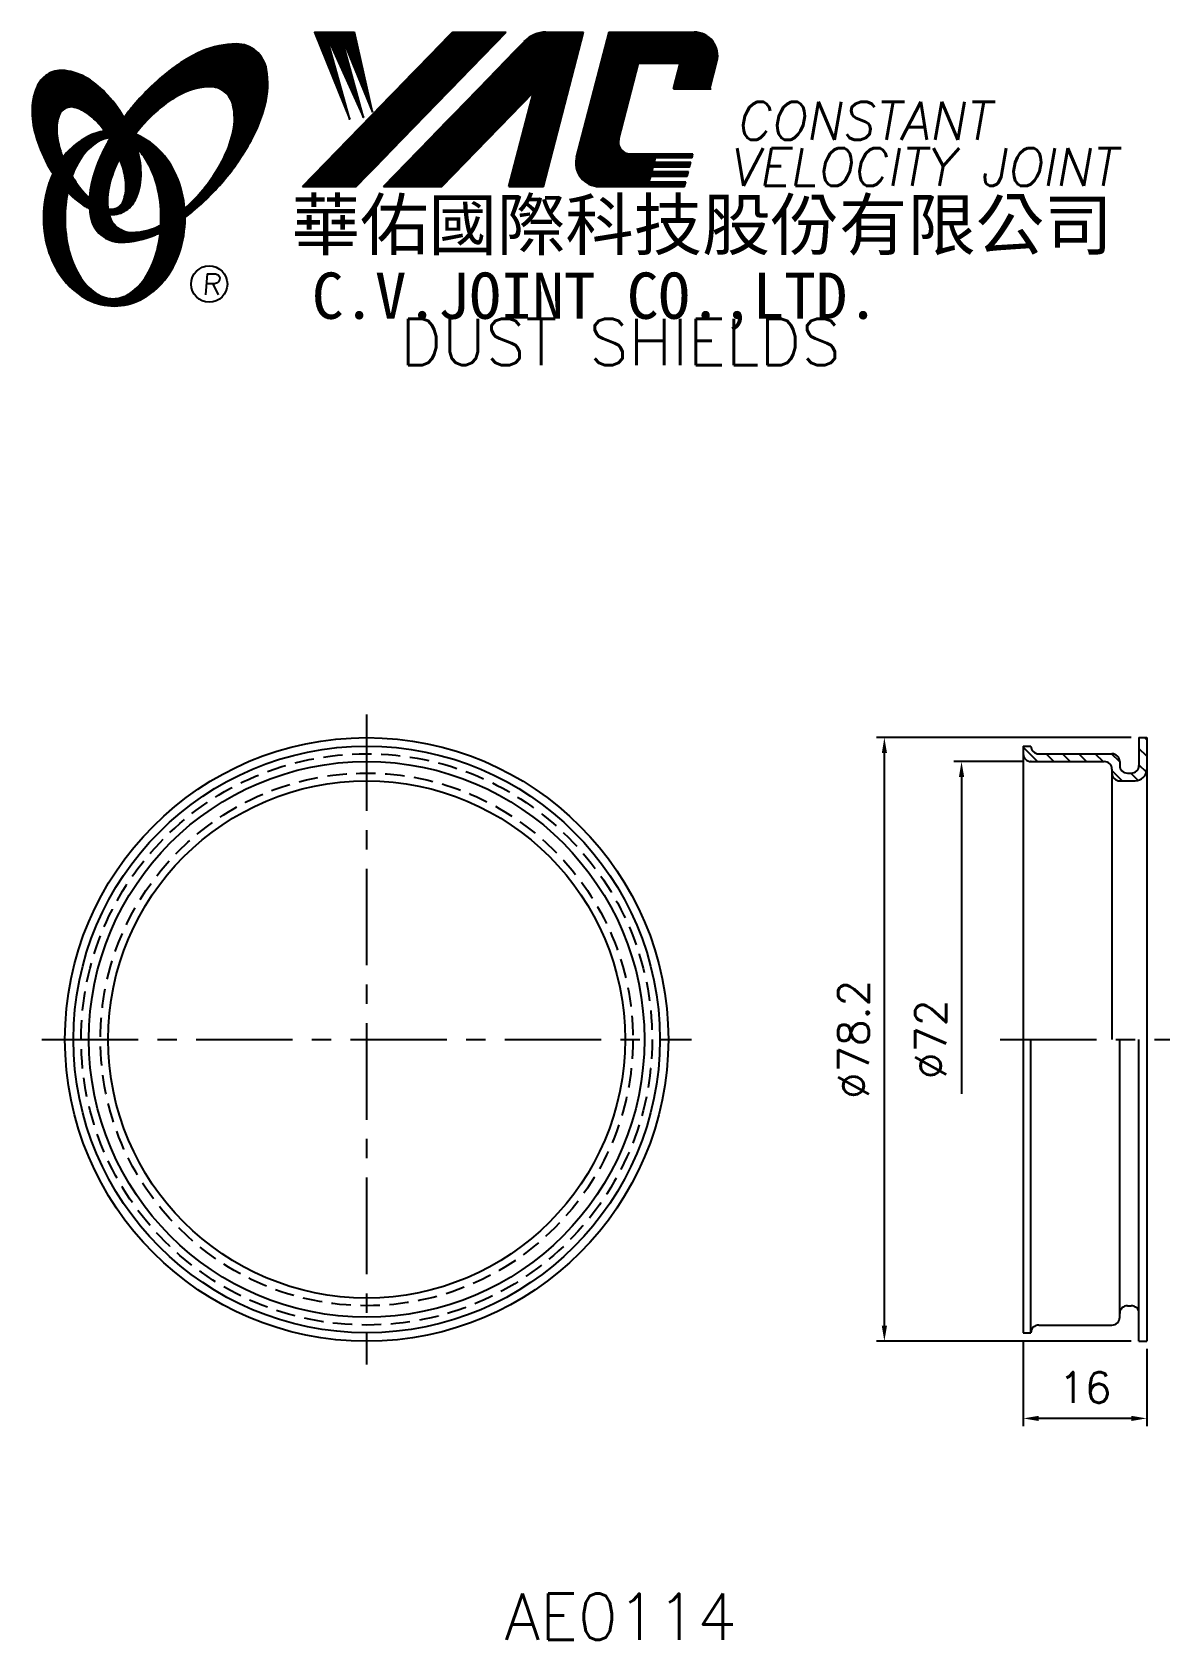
# Model space of a CAD drawing. Extents: x 101 to 248, y -5 to 203.
import ezdxf
from ezdxf.enums import TextEntityAlignment as Align

# ---------------------------------------------------------------- set-up
doc = ezdxf.new("R2010")
doc.units = 0
doc.header["$LTSCALE"] = 10
doc.header["$MEASUREMENT"] = 0
doc.linetypes.add('CENTER', pattern=[2, 1.25, -0.25, 0.25, -0.25])
doc.linetypes.add('HIDDEN', pattern=[0.375, 0.25, -0.125])
doc.layers.get('0').update_dxf_attribs({"linetype": 'CONTINUOUS'})
doc.layers.get('DEFPOINTS').update_dxf_attribs({"linetype": 'CONTINUOUS'})
doc.layers.add('4', color=4, linetype='CONTINUOUS')
doc.styles.add('CHINA', font='KAIU.TTF')
doc.styles.add('ITALICC', font='simplex.shx')
doc.dimstyles.new('STANDARD$0', dxfattribs={"dimtxt": 4, "dimasz": 2, "dimexe": 1, "dimexo": 1, "dimgap": 2, "dimtad": 1, "dimdec": 4, "dimzin": 10, "dimtxsty": 'ITALICC', "dimcen": 2, "dimclrd": 5, "dimclre": 5, "dimclrt": 18, "dimaunit": 1, "dimazin": 3, "dimtp": 0.1, "dimtfac": 0.7, "dimtdec": 4, "dimtmove": 0, "dimatfit": 3, "dimtolj": 1, "dimtzin": 10})
pattern_1 = [(45, (1.500986, -4.470935), (-0.00883883476, 0.00883883476), [])]
pattern_2 = [(45, (170.091532, -40.775345), (-0.00727476112, 0.00727476112), [])]

# ---------------------------------------------------------------- blocks, each defined once
blk = doc.blocks.new('*D14')
at = {"color": 5, "linetype": 'BYBLOCK'}
for p, q in [((228.99, 108.47), (219.99, 108.47)), ((220.99, 106.47), (220.99, 65.42))]:
    blk.add_line(p, q, dxfattribs=at)
blk.add_solid([(220.66, 106.47), (221.33, 106.47), (220.99, 108.47)], dxfattribs=at)
at = {"layer": 'DEFPOINTS', "color": 0, "linetype": 'BYBLOCK'}
for p in [(220.99, 108.47), (229.99, 108.47), (228.99, 36.47)]:
    blk.add_point(p, dxfattribs=at)
at = {"color": 18, "linetype": 'BYBLOCK', "insert": (216.99, 72.47), "char_height": 4, "attachment_point": 5, "rotation": 90, "style": 'ITALICC'}
blk.add_mtext('\\A1;∅72', dxfattribs=at)
blk = doc.blocks.new('*D15')
at = {"color": 5, "linetype": 'BYBLOCK'}
for p, q in [((242.99, 111.57), (209.99, 111.57)), ((210.99, 35.37), (210.99, 109.57)), ((242.99, 33.37), (209.99, 33.37))]:
    blk.add_line(p, q, dxfattribs=at)
for points in [[(210.66, 109.57), (211.33, 109.57), (210.99, 111.57)], [(210.66, 35.37), (211.33, 35.37), (210.99, 33.37)]]:
    blk.add_solid(points, dxfattribs=at)
at = {"layer": 'DEFPOINTS', "color": 0, "linetype": 'BYBLOCK'}
for p in [(210.99, 111.57), (243.99, 111.57), (243.99, 33.37)]:
    blk.add_point(p, dxfattribs=at)
at = {"color": 18, "linetype": 'BYBLOCK', "insert": (206.99, 72.47), "char_height": 4, "attachment_point": 5, "rotation": 90, "style": 'ITALICC'}
blk.add_mtext('\\A1;∅78.2', dxfattribs=at)
blk = doc.blocks.new('*D16')
at = {"color": 5, "linetype": 'BYBLOCK'}
for p, q in [((228.99, 33.47), (228.99, 22.37)), ((244.99, 32.37), (244.99, 22.37)), ((242.99, 23.37), (230.99, 23.37))]:
    blk.add_line(p, q, dxfattribs=at)
for points in [[(230.99, 23.7), (230.99, 23.03), (228.99, 23.37)], [(242.99, 23.7), (242.99, 23.03), (244.99, 23.37)]]:
    blk.add_solid(points, dxfattribs=at)
at = {"layer": 'DEFPOINTS', "color": 0, "linetype": 'BYBLOCK'}
for p in [(228.99, 34.47), (244.99, 33.37), (228.99, 23.37)]:
    blk.add_point(p, dxfattribs=at)
at = {"color": 18, "linetype": 'BYBLOCK', "insert": (236.99, 27.37), "char_height": 4, "attachment_point": 5, "style": 'ITALICC'}
blk.add_mtext('\\A1;16', dxfattribs=at)

msp = doc.modelspace()

# ---------------------------------------------------------------- hatches: boundary and pattern name
at = {"layer": '4', "linetype": 'CONTINUOUS'}
h = msp.add_hatch(dxfattribs=at)
h.set_pattern_fill('ANSI31', color=5, scale=0.1, style=0)
h.set_pattern_definition(pattern_1)
h.paths.add_polyline_path([(161.95969, 202.96005), (155.00238, 202.96005), (135.58578, 182.95629), (142.54309, 182.95629)])
h.paths.add_polyline_path([(165.50658, 195.19448), (162.32621, 182.95629), (166.80719, 182.95629), (172.00563, 202.96005), (167.1089, 202.96005, 0.202785967), (164.37483, 201.80363), (146.0807, 182.95629), (153.62761, 182.95629)])
h.paths.add_polyline_path([(179.13369, 198.96163), (184.52741, 198.96163), (183.65839, 195.61761), (188.37521, 195.61761), (189.29193, 199.14518, 0.490800957), (186.34173, 202.96005), (175.30741, 202.96005), (171.10036, 186.77116, 0.490800957), (174.05056, 182.95629), (185.08487, 182.95629), (185.23932, 183.5506), (180.5225, 183.5506), (180.71587, 184.29468), (185.43269, 184.29468), (185.59125, 184.90482), (180.87443, 184.90482), (181.03567, 185.52529), (185.75249, 185.52529), (185.90867, 186.12628), (181.19185, 186.12628), (181.34865, 186.72966), (186.06547, 186.72966), (186.18221, 187.17885), (178.04246, 187.17885, -0.490800957), (176.56736, 189.08629)])
h = msp.add_hatch(dxfattribs=at)
h.set_pattern_fill('ANSI31', color=1, scale=0.1, style=0)
h.set_pattern_definition(pattern_1)
h.paths.add_polyline_path([(142.31776, 202.96005), (137.14043, 202.96005), (141.71119, 191.65631), (138.64525, 202.61429), (143.47999, 191.89197), (140.53198, 202.61429), (144.6592, 192.59893)])
h = msp.add_hatch(dxfattribs=at)
h.set_pattern_fill('ANSI31', color=5, scale=0.082305, style=0)
h.set_pattern_definition([(45, (1.500986, -4.470935), (-0.00727476112, 0.00727476112), [])])
h.paths.add_polyline_path([(123.53646, 195.89757, -0.172879177), (125.47793, 195.239, -0.172879177), (126.56523, 193.50095, -0.104527385), (126.593, 190.17276, -0.065680101), (125.42347, 186.7708, -0.051823203), (122.98306, 182.92841, -0.044272532), (120.30808, 180.10208, -0.020203161), (120.36167, 178.96416, 0.006517006), (120.76622, 179.27624, 0.049863361), (125.31964, 183.6893, 0.049863361), (128.90928, 188.91647, 0.063682799), (130.73032, 193.54381, 0.103597411), (130.91962, 198.12778, 0.177892575), (129.57101, 200.49806, 0.177892575), (127.00862, 201.43139, 0.103597411), (122.52082, 200.47834, 0.063682799), (118.26308, 197.90927, 0.049863361), (113.70966, 193.49621, 0.016070017), (112.43896, 191.88989, -0.007061632), (112.68624, 191.45286, -0.031648676), (113.63883, 189.41629, -0.008069351), (114.07073, 189.9806, -0.051823203), (117.24911, 193.23905, -0.065680101), (120.29104, 195.15941, -0.104527385)])
h.paths.add_polyline_path([(110.46079, 182.73625, -0.065680101), (111.63032, 186.13821, -0.006063428), (111.87426, 186.61322, 0.027613469), (111.14742, 188.20129, 0.017011252), (110.614, 189.13627, 0.007829282), (110.12002, 188.26904, 0.063682799), (108.29898, 183.6417, 0.103597411), (108.10968, 179.05772, 0.177892575), (109.45828, 176.68745, 0.177892575), (112.02068, 175.75412, 0.103597411), (116.50847, 176.70716, 0.008811776), (117.13544, 176.99724, 0.013922709), (117.21277, 177.96705, -0.009086703), (116.76275, 177.74961, -0.104527385), (113.51733, 177.01144, -0.172879177), (111.57586, 177.67001, -0.172879177), (110.48856, 179.40806, -0.104527385)])
h = msp.add_hatch(dxfattribs=at)
h.set_pattern_fill('ANSI31', color=3, scale=0.082305, style=0)
h.set_pattern_definition(pattern_2)
h.paths.add_polyline_path([(107.73995, 196.94841, 0.106488277), (104.79807, 197.98698, 0.158297415), (102.70788, 197.59193, 0.158297415), (101.24854, 196.04424, 0.106488277), (100.53773, 193.00648, 0.071723199), (100.95578, 189.69352, 0.058080454), (102.50076, 185.87813, 0.058080454), (104.88181, 182.52034, 0.071723199), (107.44705, 180.38259, 0.020895977), (107.98723, 180.0806, -0.030777155), (107.97133, 181.45682, -0.042059526), (106.87497, 182.61958, -0.04691039), (105.25581, 185.10073, -0.04691039), (104.12753, 187.84022, -0.060581117), (103.72542, 190.10228, -0.10187153), (104.03705, 192.19049, -0.185892489), (104.81713, 193.08213, -0.185892489), (105.99378, 193.22025, -0.10187153), (107.89143, 192.29471, -0.060581117), (109.52826, 190.68244, -0.04691039), (111.14742, 188.20129, -0.04691039), (112.2757, 185.46181, -0.060581117), (112.6778, 183.19974, -0.10187153), (112.36618, 181.11154, -0.185892489), (111.58609, 180.21989, -0.185892489), (110.40945, 180.08177, -0.002013383), (110.36865, 180.0924, 0.021593804), (110.48856, 179.40806, 0.006477741), (110.50657, 179.33102, 0.14950097), (112.47913, 179.73906, 0.158297415), (113.93846, 181.28675, 0.106488277), (114.64927, 184.32452, 0.071723199), (114.23122, 187.63747, 0.058080454), (112.68624, 191.45286, 0.058080454), (110.30519, 194.81065, 0.071723199)])
h = msp.add_hatch(dxfattribs=at)
h.set_pattern_fill('ANSI31', color=1, scale=0.082305, style=0)
h.set_pattern_definition(pattern_2)
h.paths.add_polyline_path([(108.83358, 188.62496, -0.120168026), (110.52537, 189.27835, 0.016865385), (109.92561, 190.16109, 0.076648372), (107.76938, 189.44217, 0.104809576), (104.68493, 186.92907, 0.005838257), (104.51799, 186.71687, 0.028089978), (105.25581, 185.10073, 0.014237292), (105.69793, 184.31569, -0.045767751), (106.62311, 186.25253, -0.106890197)])
h.paths.add_polyline_path([(104.80221, 178.87034, -0.048711043), (105.13231, 182.25068, -0.007865741), (104.88181, 182.52034, -0.037695478), (103.24593, 184.6391, 0.03042545), (102.7206, 183.33513, 0.080710289), (101.99517, 178.87034, 0.080710289), (102.7206, 174.40555, 0.089265679), (104.68493, 170.81161, 0.104809576), (107.76938, 168.29851, 0.11926607), (111.17857, 167.47357, 0.11926607), (114.58777, 168.29851, 0.104809576), (117.67222, 170.81161, 0.089265679), (119.63655, 174.40555, 0.080710289), (120.36198, 178.87034, 0.080710289), (119.63655, 183.33513, 0.089265679), (117.67222, 186.92907, 0.104809576), (114.58777, 189.44217, 0.025513357), (113.89453, 189.75492, 0.004818181), (113.63883, 189.41629, -0.023722145), (114.18004, 187.81954, -0.065307489), (115.41522, 186.25253, -0.073950765), (116.72768, 183.0548, -0.060532391), (117.23613, 178.87034, -0.060532391), (116.72768, 174.68588, -0.073950765), (115.41522, 171.48815, -0.106890197), (113.20476, 169.11572, -0.153118262), (111.01917, 168.43034, -0.153118262), (108.83358, 169.11572, -0.106890197), (106.62311, 171.48815, -0.073950765), (105.31066, 174.68588, -0.060532391)])
h = msp.add_hatch(dxfattribs=at)
h.set_pattern_fill('ANSI31', color=5, scale=12, angle=90, style=0)
h.set_pattern_definition([(135, (10.792, -2.411), (-1.06066, -1.06066), [])])
h.paths.add_polyline_path([(240.49178, 106.96596, 0.414213562), (241.49178, 105.96596), (243.49178, 105.96596, 0.414213562), (244.99178, 107.46596), (244.99178, 111.56596), (243.99178, 111.56596), (243.99178, 107.96596, -0.414213562), (242.99178, 106.96596), (242.49178, 106.96596, -0.414213562), (241.49178, 107.96596), (241.49178, 108.46596, 0.414213562), (240.49178, 109.46596), (230.99178, 109.46596, -0.414213562), (229.99178, 110.46596), (228.99178, 110.46596), (228.99178, 109.46596, 0.414213562), (229.99178, 108.46596), (239.49178, 108.46596, -0.414213562), (240.49178, 107.46596)])

# ---------------------------------------------------------------- linework, layer by layer
at = {"layer": '4', "color": 5, "linetype": 'CONTINUOUS'}
for p, q in [((135.58578, 182.95629), (155.00238, 202.96005)), ((142.54309, 182.95629), (161.95969, 202.96005)), ((155.00238, 202.96005), (161.95969, 202.96005)), ((166.80719, 182.95629), (172.00563, 202.96005)), ((167.1089, 202.96005), (172.00563, 202.96005)), ((171.10036, 186.77116), (175.30741, 202.96005)), ((175.30741, 202.96005), (186.34173, 202.96005)), ((146.0807, 182.95629), (164.37483, 201.80363)), ((176.56736, 189.08629), (179.13369, 198.96163)), ((179.13369, 198.96163), (184.52741, 198.96163)), ((183.65839, 195.61761), (184.52741, 198.96163)), ((188.37521, 195.61761), (189.29193, 199.14518)), ((153.62761, 182.95629), (165.50658, 195.19448)), ((162.32621, 182.95629), (165.50658, 195.19448)), ((183.65839, 195.61761), (188.52564, 195.61761)), ((178.04246, 187.17885), (186.18221, 187.17885)), ((180.87443, 184.90482), (181.03567, 185.52529)), ((181.03567, 185.52529), (185.75249, 185.52529)), ((181.19185, 186.12628), (181.34865, 186.72966)), ((181.19185, 186.12628), (185.90867, 186.12628)), ((181.34865, 186.72966), (186.06547, 186.72966)), ((185.75249, 185.52529), (185.90867, 186.12628)), ((186.06547, 186.72966), (186.18221, 187.17885)), ((180.5225, 183.5506), (180.71587, 184.29468)), ((180.5225, 183.5506), (185.23932, 183.5506)), ((180.71587, 184.29468), (185.43269, 184.29468)), ((180.87443, 184.90482), (185.59125, 184.90482)), ((185.08487, 182.95629), (185.23932, 183.5506)), ((185.43269, 184.29468), (185.59125, 184.90482)), ((135.58578, 182.95629), (142.54309, 182.95629)), ((146.0807, 182.95629), (153.62761, 182.95629)), ((162.32621, 182.95629), (166.80719, 182.95629)), ((174.05056, 182.95629), (185.08487, 182.95629))]:
    msp.add_line(p, q, dxfattribs=at)
at = {"layer": '4', "color": 1, "linetype": 'CONTINUOUS'}
for p, q in [((137.14043, 202.96005), (141.71119, 191.65631)), ((137.14043, 202.96005), (142.31776, 202.96005)), ((141.71119, 191.65631), (138.64525, 202.61429)), ((138.64525, 202.61429), (143.47999, 191.89197)), ((140.53198, 202.61429), (144.6592, 192.59893)), ((143.47999, 191.89197), (140.53198, 202.61429)), ((144.6592, 192.59893), (142.31776, 202.96005))]:
    msp.add_line(p, q, dxfattribs=at)
at = {"layer": '4', "color": 5, "linetype": 'CENTER'}
for p, q in [((143.89177, 114.56596), (143.89177, 30.36596)), ((101.79177, 72.46596), (185.99177, 72.46596)), ((225.99178, 72.46596), (247.99178, 72.46596))]:
    msp.add_line(p, q, dxfattribs=at)
at = {"layer": '4', "color": 7, "linetype": 'CONTINUOUS'}
for p, q in [((228.99178, 110.46596), (228.99178, 34.46596)), ((228.99178, 110.46596), (229.99178, 110.46596)), ((229.99178, 110.46596), (229.99178, 110.46596)), ((243.99178, 111.56596), (243.99178, 107.96596)), ((243.99178, 111.56596), (244.99178, 111.56596)), ((244.99178, 111.56596), (244.99178, 33.36596)), ((229.99178, 108.46596), (239.49178, 108.46596)), ((230.99178, 109.46596), (240.49178, 109.46596)), ((241.49178, 108.46596), (241.49178, 107.96596)), ((240.49178, 107.46596), (240.49178, 72.46596)), ((242.49178, 106.96596), (242.99178, 106.96596)), ((241.49178, 105.96596), (243.49178, 105.96596)), ((229.99178, 34.46596), (229.99178, 72.46596)), ((241.49178, 36.46596), (241.49178, 72.46596)), ((243.99178, 33.36596), (243.99178, 72.46596)), ((242.49178, 37.96596), (242.99178, 37.96596)), ((230.99178, 35.46596), (240.49178, 35.46596)), ((228.99178, 34.46596), (229.99178, 34.46596)), ((229.99178, 34.46596), (229.99178, 34.46596)), ((243.99178, 33.36596), (244.99178, 33.36596))]:
    msp.add_line(p, q, dxfattribs=at)
at = {"layer": '4', "color": 5, "linetype": 'CONTINUOUS'}
for points in [[(120.36167, 178.96416, 0.006517006), (120.76622, 179.27624, 0.049863361), (125.31964, 183.6893, 0.049863361), (128.90928, 188.91647, 0.063682799), (130.73032, 193.54381, 0.103597411), (130.91962, 198.12778, 0.177892575), (129.57101, 200.49806, 0.177892575), (127.00862, 201.43139, 0.103597411), (122.52082, 200.47834, 0.063682799), (118.26308, 197.90927, 0.049863361), (113.70966, 193.49621, 0.016070017), (112.43896, 191.88989)], [(120.30808, 180.10208, 0.044272532), (122.98306, 182.92841, 0.051823203), (125.42347, 186.7708, 0.065680101), (126.593, 190.17276, 0.104527385), (126.56523, 193.50095, 0.172879177), (125.47793, 195.239, 0.172879177), (123.53646, 195.89757, 0.104527385), (120.29104, 195.15941, 0.065680101), (117.24911, 193.23905, 0.051823203), (114.07073, 189.9806, 0.008069351), (113.63883, 189.41629)], [(110.614, 189.13627, 0.007829282), (110.12002, 188.26904, 0.063682799), (108.29898, 183.6417, 0.103597411), (108.10968, 179.05772, 0.177892575), (109.45828, 176.68745, 0.177892575), (112.02068, 175.75412, 0.103597411), (116.50847, 176.70716, 0.008811776), (117.13544, 176.99724, 0.008811776)], [(111.87426, 186.61322, 0.006063428), (111.63032, 186.13821, 0.065680101), (110.46079, 182.73625, 0.104527385), (110.48856, 179.40806, 0.172879177), (111.57586, 177.67001, 0.172879177), (113.51733, 177.01144, 0.104527385), (116.76275, 177.74961, 0.009086703), (117.21277, 177.96705, 0.009086703)]]:
    msp.add_lwpolyline(points, format="xyb", dxfattribs=at)
at = {"layer": '4', "color": 3, "linetype": 'CONTINUOUS'}
for points in [[(110.50657, 179.33102, 0.14950097), (112.47913, 179.73906, 0.158297415), (113.93846, 181.28675, 0.106488277), (114.64927, 184.32452, 0.071723199), (114.23122, 187.63747, 0.058080454), (112.68624, 191.45286, 0.058080454), (110.30519, 194.81065, 0.071723199), (107.73995, 196.94841, 0.106488277), (104.79807, 197.98698, 0.158297415), (102.70788, 197.59193, 0.158297415), (101.24854, 196.04424, 0.106488277), (100.53773, 193.00648, 0.071723199), (100.95578, 189.69352, 0.058080454), (102.50076, 185.87813, 0.058080454), (104.88181, 182.52034, 0.071723199), (107.44705, 180.38259, 0.020895977), (107.98723, 180.0806, 0.020895977)], [(110.36865, 180.0924, 0.002013383), (110.40945, 180.08177, 0.185892489), (111.58609, 180.21989, 0.185892489), (112.36618, 181.11154, 0.10187153), (112.6778, 183.19974, 0.060581117), (112.2757, 185.46181, 0.04691039), (111.14742, 188.20129, 0.04691039), (109.52826, 190.68244, 0.060581117), (107.89143, 192.29471, 0.10187153), (105.99378, 193.22025, 0.185892489), (104.81713, 193.08213, 0.185892489), (104.03705, 192.19049, 0.10187153), (103.72542, 190.10228, 0.060581117), (104.12753, 187.84022, 0.04691039), (105.25581, 185.10073, 0.04691039), (106.87497, 182.61958, 0.042059526), (107.97133, 181.45682, 0.042059526)]]:
    msp.add_lwpolyline(points, format="xyb", dxfattribs=at)
at = {"layer": '4', "color": 1, "linetype": 'CONTINUOUS'}
for points in [[(103.24593, 184.6391, 0.03042545), (102.7206, 183.33513, 0.080710289), (101.99517, 178.87034, 0.080710289), (102.7206, 174.40555, 0.089265679), (104.68493, 170.81161, 0.104809576), (107.76938, 168.29851, 0.11926607), (111.17857, 167.47357, 0.11926607), (114.58777, 168.29851, 0.104809576), (117.67222, 170.81161, 0.089265679), (119.63655, 174.40555, 0.080710289), (120.36198, 178.87034, 0.080710289), (119.63655, 183.33513, 0.089265679), (117.67222, 186.92907, 0.104809576), (114.58777, 189.44217, 0.025513357), (113.89453, 189.75492, 0.025513357)], [(109.92561, 190.16109, 0.076648372), (107.76938, 189.44217, 0.104809576), (104.68493, 186.92907, 0.005838257), (104.51799, 186.71687, 0.005838257)], [(105.13231, 182.25068, 0.048711043), (104.80221, 178.87034, 0.060532391), (105.31066, 174.68588, 0.073950765), (106.62311, 171.48815, 0.106890197), (108.83358, 169.11572, 0.153118262), (111.01917, 168.43034, 0.153118262), (113.20476, 169.11572, 0.106890197), (115.41522, 171.48815, 0.073950765), (116.72768, 174.68588, 0.060532391), (117.23613, 178.87034, 0.060532391), (116.72768, 183.0548, 0.073950765), (115.41522, 186.25253, 0.065307489), (114.18004, 187.81954)], [(110.52537, 189.27835, 0.120168026), (108.83358, 188.62496, 0.106890197), (106.62311, 186.25253, 0.045767751), (105.69793, 184.31569, 0.045767751)]]:
    msp.add_lwpolyline(points, format="xyb", dxfattribs=at)
at = {"layer": '4', "color": 5, "linetype": 'CONTINUOUS'}
msp.add_circle((123.48282, 170.32462), 2.35282, dxfattribs=at)
at = {"layer": '4', "color": 7, "linetype": 'CONTINUOUS'}
for radius in [39.1, 38, 36, 33.5]:
    msp.add_circle((143.89177, 72.46596), radius, dxfattribs=at)
at = {"layer": '4', "color": 5, "linetype": 'HIDDEN'}
for radius in [37, 34.5]:
    msp.add_circle((143.89177, 72.46596), radius, dxfattribs=at)
at = {"layer": '4', "color": 5, "linetype": 'CONTINUOUS'}
for centre, radius, start, end in [((167.1089, 199.14981), 3.81024, 90, 135.8533387), ((186.34173, 199.91186), 3.04819, 345.4326059, 90), ((178.04246, 188.70295), 1.5241, 165.4326059, 270), ((174.05056, 186.00448), 3.04819, 165.4326059, 270)]:
    msp.add_arc(centre, radius, start, end, dxfattribs=at)
at = {"layer": '4', "color": 7, "linetype": 'CONTINUOUS'}
for centre, radius, start, end in [((230.99178, 110.46596), 1, 180, 270), ((229.99178, 109.46596), 1, 180, 270), ((239.49178, 107.46596), 1, 0, 90), ((240.49178, 108.46596), 1, 360, 90), ((241.49178, 106.96596), 1, 180, 270), ((242.49178, 107.96596), 1, 180, 270), ((242.99178, 107.96596), 1, 270, 360), ((243.49178, 107.46596), 1.5, 270, 360), ((242.49178, 36.96596), 1, 90, 180), ((242.99178, 36.96596), 1, 0, 90), ((230.99178, 34.46596), 1, 90, 180), ((240.49178, 36.46596), 1, 270, 0)]:
    msp.add_arc(centre, radius, start, end, dxfattribs=at)
msp.add_point((229.99178, 108.46596), dxfattribs=at)
msp.add_point((229.99178, 108.46596), dxfattribs=at)

# ---------------------------------------------------------------- texts
at = {"layer": '4', "color": 5, "linetype": 'CONTINUOUS', "style": 'ITALICC'}
for s, height, oblique, p in [('CONSTANT', 4.9, 10, (191.73459, 189.02676)), ('VELOCITY JOINT', 4.9, 10, (190.85636, 183.03137)), ('R', 2.75625, 5, (122.52413, 168.91502))]:
    msp.add_text(s, height=height, dxfattribs=dict(at, oblique=oblique)).set_placement(p)
at = {"layer": '4', "color": 7, "linetype": 'CONTINUOUS', "style": 'CHINA'}
for s, height, p in [('華佑國際科技股份有限公司', 6.5, (134.17242, 174.76644)), ('C.V.JOINT CO.,LTD.', 6, (136.80106, 165.82022))]:
    msp.add_text(s, height=height, dxfattribs=at).set_placement(p)
at = {"layer": '4', "color": 18, "linetype": 'CONTINUOUS', "style": 'ITALICC'}
for s, p in [('DUST SHIELDS', (176.80378, 159.8274)), ('AE0114', (176.80378, -5.31999))]:
    msp.add_text(s, height=6, dxfattribs=at).set_placement(p, align=Align.CENTER)

# ---------------------------------------------------------------- dimensions: what is measured, and where the dimension line sits
at = {"layer": '4', "color": 7, "linetype": 'CONTINUOUS'}
dim = msp.add_linear_dim(base=(210.99183, 111.56596), p1=(243.99178, 33.36596), p2=(243.99178, 111.56596), angle=90, text='%%C78.2', dimstyle='STANDARD$0', dxfattribs=at)
dim.commit()
dim.dimension.update_dxf_attribs({"geometry": '*D15', "text_midpoint": (206.99183, 72.46596)})
dim = msp.add_linear_dim(base=(220.99179, 108.46596), p1=(228.99178, 36.46596), p2=(229.99178, 108.46596), angle=90, text='%%C72', dimstyle='STANDARD$0', override={"dimcen": -2, "dimse1": 1, "dimsd1": 1}, dxfattribs=at)
dim.commit()
dim.dimension.update_dxf_attribs({"geometry": '*D14', "text_midpoint": (216.99179, 72.46596)})
dim = msp.add_linear_dim(base=(228.99178, 23.366), p1=(244.99178, 33.36596), p2=(228.99178, 34.46596), text='16', dimstyle='STANDARD$0', dxfattribs=at)
dim.commit()
dim.dimension.update_dxf_attribs({"geometry": '*D16', "text_midpoint": (236.99178, 27.366)})

doc.saveas('drawing.dxf')
